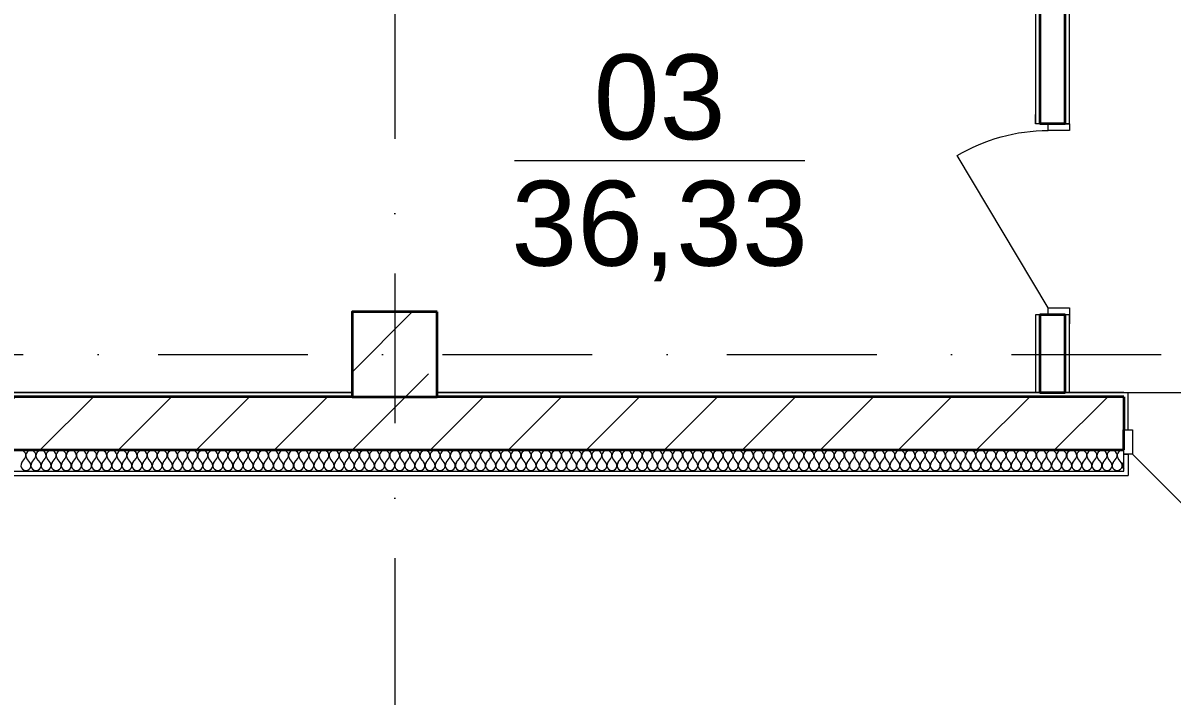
# Model space of a CAD drawing. Header units: millimetres. Extents: x -34838 to 729576, y -214038 to 121482.
# Drawn here: x 522690 to 528105, y -99347 to -96176 of the extents above; entities that cross this region are included whole.
import ezdxf
from ezdxf.enums import TextEntityAlignment as Align

# ---------------------------------------------------------------- set-up
doc = ezdxf.new("R2010")
doc.units = ezdxf.units.MM
doc.header["$MEASUREMENT"] = 0
doc.linetypes.add('Штрихпунктирная', pattern=[1340.555525, 705.555534, -352.777767, 0, -282.222223])
for name, color, linetype, lineweight in [('0_Ном._пера__1', 7, 'Continuous', 13), ('А _ ОСІ КООРДИНАЦІЙНІ.3D_Ном._пера__105', 7, 'Continuous', 13), ('А _ ОСІ КООРДИНАЦІЙНІ.3D_Ном._пера__25', 7, 'Continuous', 0), ('АБ _ 0 _ СТІНИ _ ЗОВНІШНІ .3D_Ном._пера__27', 7, 'Continuous', 35), ('АБ _ 0 _ СТІНИ _ НАВІСНІ .3D_Ном._пера__171', 7, 'Continuous', 13), ('АБ _ 0 _ СТІНИ _ НАВІСНІ .3D_Ном._пера__27', 7, 'Continuous', 35), ('АБ _ 0 _ СТІНИ _ НАВІСНІ .3D_Ном._пера__67', 7, 'Continuous', 15), ('АБ _ 0 _ СТІНИ _ НАВІСНІ .3D_Ном._пера__87', 7, 'Continuous', 13), ('АБ _ 0 _ СТІНИ _ ПЕРЕГОРОДКИ.3D_Ном._пера__27', 7, 'Continuous', 35), ('АБ _ 0 _ СТІНИ _ ПЕРЕГОРОДКИ.3D_Ном._пера__67', 7, 'Continuous', 15), ('АБ _ 0 _ СТІНИ _ ПЕРЕГОРОДКИ.3D_Ном._пера__87', 7, 'Continuous', 13), ('АБ _ 1 _ КОЛОНИ _ КБ.3D_Ном._пера__28', 7, 'Continuous', 35), ('Двери ARCHICAD_Ном._пера__1', 7, 'Continuous', 13), ('Двери ARCHICAD_Ном._пера__23', 7, 'Continuous', 20), ('Двери ARCHICAD_Ном._пера__27', 7, 'Continuous', 35), ('Двери ARCHICAD_Ном._пера__3', 7, 'Continuous', 15), ('Двери ARCHICAD_Ном._пера__67', 7, 'Continuous', 15), ('Двери ARCHICAD_Ном._пера__87', 7, 'Continuous', 13), ('Паспорта Зон ARCHICAD_Ном._пера__5', 7, 'Continuous', 0)]:
    doc.layers.add(name, color=color, linetype=linetype, lineweight=lineweight)
for name, color, linetype in [('А _ ОСІ КООРДИНАЦІЙНІ.3D', 7, 'Continuous'), ('АБ _ 0 _ СТІНИ _ НАВІСНІ .3D', 7, 'Continuous'), ('АБ _ 0 _ СТІНИ _ ПЕРЕГОРОДКИ.3D', 7, 'Continuous'), ('АБ _ 1 _ КОЛОНИ _ КБ.3D', 7, 'Continuous'), ('АП _ ТЕП _ ЗОНИ ПРИМІЩЕНЬ .3D', 7, 'Continuous'), ('Двери ARCHICAD', 7, 'Continuous')]:
    doc.layers.add(name, color=color, linetype=linetype)
doc.styles.add('СГЕНЕРИР_СТИЛЬ_1', font='Arial.ttf')
doc.styles.add('СГЕНЕРИР_СТИЛЬ_5', font='Arial Narrow.ttf')
doc.dimstyles.new('СГЕНЕРИР_СТИЛЬ__7', dxfattribs={"dimtxt": 400, "dimasz": 285, "dimexe": 0.18, "dimexo": 0.0625, "dimgap": 0.09, "dimtad": 1, "dimtih": 1, "dimtoh": 1, "dimdec": 0, "dimzin": 0, "dimdsep": 46, "dimtxsty": 'СГЕНЕРИР_СТИЛЬ_5', "dimblk": 'ARROWHEAD_10', "dimblk1": 'ARROWHEAD_10', "dimblk2": 'ARROWHEAD_10', "dimcen": 0.09, "dimse1": 1, "dimse2": 1, "dimclrd": 7, "dimclre": 7, "dimclrt": 7, "dimazin": 0, "dimtfac": 1, "dimtdec": 4, "dimtmove": 0, "dimatfit": 3, "dimfxl": 1, "dimtolj": 1, "dimtzin": 0, "dimarcsym": 0})
pattern_1 = [(45, (518441.8, -97737.7), (-707.11, 707.11), []), (45, (518300.3, -97596.3), (-707.11, 707.11), [])]

# ---------------------------------------------------------------- blocks, each defined once
blk = doc.blocks.new('Санвузол жіночий_03_17_1', base_point=(525690.1, -96823.6))
at = {"layer": 'Паспорта Зон ARCHICAD_Ном._пера__5', "color": 7, "linetype": 'Continuous', "lineweight": 0}
blk.add_line((525006.2, -96823.6), (526374, -96823.6), dxfattribs=at)
at = {"layer": 'Паспорта Зон ARCHICAD_Ном._пера__5', "color": 7, "lineweight": 0, "style": 'СГЕНЕРИР_СТИЛЬ_1'}
for tag, p in [('ROOM_NUMBER', (525690.1, -96524.1)), ('ROOM_AREA', (525690.1, -97119.5))]:
    blk.add_attdef(tag, text='', height=400, dxfattribs=at).set_placement(p, align=Align.MIDDLE_CENTER)
blk = doc.blocks.new('*X321', base_point=(518441.8, -97737.7))
at = {"layer": 'АБ _ 0 _ СТІНИ _ НАВІСНІ .3D_Ном._пера__171', "color": 7, "linetype": 'Continuous', "lineweight": 13}
for p, q in [((522684.6, -98247.2), (522698.9, -98228.2)), ((522722.7, -98247.2), (522708.4, -98228.2)), ((522732.2, -98247.2), (522746.5, -98228.2)), ((522770.3, -98247.2), (522756, -98228.2)), ((522779.9, -98247.2), (522794.1, -98228.2)), ((522818, -98247.2), (522803.7, -98228.2)), ((522827.5, -98247.2), (522841.8, -98228.2)), ((522865.6, -98247.2), (522851.3, -98228.2)), ((522875.1, -98247.2), (522889.4, -98228.2)), ((522913.2, -98247.2), (522898.9, -98228.2)), ((522922.7, -98247.2), (522937, -98228.2)), ((522960.8, -98247.2), (522946.5, -98228.2)), ((522970.3, -98247.2), (522984.6, -98228.2)), ((523008.4, -98247.2), (522994.1, -98228.2)), ((523018, -98247.2), (523032.2, -98228.2)), ((523056, -98247.2), (523041.8, -98228.2)), ((523065.6, -98247.2), (523079.9, -98228.2)), ((523103.7, -98247.2), (523089.4, -98228.2)), ((523113.2, -98247.2), (523127.5, -98228.2)), ((523151.3, -98247.2), (523137, -98228.2)), ((523160.8, -98247.2), (523175.1, -98228.2)), ((523198.9, -98247.2), (523184.6, -98228.2)), ((523208.4, -98247.2), (523222.7, -98228.2)), ((523246.5, -98247.2), (523232.2, -98228.2)), ((523256, -98247.2), (523270.3, -98228.2)), ((523294.1, -98247.2), (523279.9, -98228.2)), ((523303.7, -98247.2), (523318, -98228.2)), ((523341.8, -98247.2), (523327.5, -98228.2)), ((523351.3, -98247.2), (523365.6, -98228.2)), ((523389.4, -98247.2), (523375.1, -98228.2)), ((523398.9, -98247.2), (523413.2, -98228.2)), ((523437, -98247.2), (523422.7, -98228.2)), ((523446.5, -98247.2), (523460.8, -98228.2)), ((523484.6, -98247.2), (523470.3, -98228.2)), ((523494.1, -98247.2), (523508.4, -98228.2)), ((523532.2, -98247.2), (523518, -98228.2)), ((523541.8, -98247.2), (523556, -98228.2)), ((523579.9, -98247.2), (523565.6, -98228.2)), ((523589.4, -98247.2), (523603.7, -98228.2)), ((523627.5, -98247.2), (523613.2, -98228.2)), ((523637, -98247.2), (523651.3, -98228.2)), ((523675.1, -98247.2), (523660.8, -98228.2)), ((523684.6, -98247.2), (523698.9, -98228.2)), ((523722.7, -98247.2), (523708.4, -98228.2)), ((523732.2, -98247.2), (523746.5, -98228.2)), ((523770.3, -98247.2), (523756, -98228.2)), ((523779.9, -98247.2), (523794.1, -98228.2)), ((523818, -98247.2), (523803.7, -98228.2)), ((523827.5, -98247.2), (523841.8, -98228.2)), ((523865.6, -98247.2), (523851.3, -98228.2)), ((523875.1, -98247.2), (523889.4, -98228.2)), ((523913.2, -98247.2), (523898.9, -98228.2)), ((523922.7, -98247.2), (523937, -98228.2)), ((523960.8, -98247.2), (523946.5, -98228.2)), ((523970.3, -98247.2), (523984.6, -98228.2)), ((524008.4, -98247.2), (523994.1, -98228.2)), ((524018, -98247.2), (524032.2, -98228.2)), ((524056, -98247.2), (524041.8, -98228.2)), ((524065.6, -98247.2), (524079.9, -98228.2)), ((524103.7, -98247.2), (524089.4, -98228.2)), ((524113.2, -98247.2), (524127.5, -98228.2)), ((524151.3, -98247.2), (524137, -98228.2)), ((524160.8, -98247.2), (524175.1, -98228.2)), ((524198.9, -98247.2), (524184.6, -98228.2)), ((524208.4, -98247.2), (524222.7, -98228.2)), ((524246.5, -98247.2), (524232.2, -98228.2)), ((524256, -98247.2), (524270.3, -98228.2)), ((524294.1, -98247.2), (524279.9, -98228.2)), ((524303.7, -98247.2), (524318, -98228.2)), ((524341.8, -98247.2), (524327.5, -98228.2)), ((524351.3, -98247.2), (524365.6, -98228.2)), ((524389.4, -98247.2), (524375.1, -98228.2)), ((524398.9, -98247.2), (524413.2, -98228.2)), ((524437, -98247.2), (524422.7, -98228.2)), ((524446.5, -98247.2), (524460.8, -98228.2)), ((524484.6, -98247.2), (524470.3, -98228.2)), ((524494.1, -98247.2), (524508.4, -98228.2)), ((524532.2, -98247.2), (524518, -98228.2)), ((524541.8, -98247.2), (524556, -98228.2)), ((524579.9, -98247.2), (524565.6, -98228.2)), ((524589.4, -98247.2), (524603.7, -98228.2)), ((524627.5, -98247.2), (524613.2, -98228.2)), ((524637, -98247.2), (524651.3, -98228.2)), ((524675.1, -98247.2), (524660.8, -98228.2)), ((524684.6, -98247.2), (524698.9, -98228.2)), ((524722.7, -98247.2), (524708.4, -98228.2)), ((524732.2, -98247.2), (524746.5, -98228.2)), ((524770.3, -98247.2), (524756, -98228.2)), ((524779.9, -98247.2), (524794.1, -98228.2)), ((524818, -98247.2), (524803.7, -98228.2)), ((524827.5, -98247.2), (524841.8, -98228.2)), ((524865.6, -98247.2), (524851.3, -98228.2)), ((524875.1, -98247.2), (524889.4, -98228.2)), ((524913.2, -98247.2), (524898.9, -98228.2)), ((524922.7, -98247.2), (524937, -98228.2)), ((524960.8, -98247.2), (524946.5, -98228.2)), ((524970.3, -98247.2), (524984.6, -98228.2)), ((525008.4, -98247.2), (524994.1, -98228.2)), ((525018, -98247.2), (525032.2, -98228.2)), ((525056, -98247.2), (525041.8, -98228.2)), ((525065.6, -98247.2), (525079.9, -98228.2)), ((525103.7, -98247.2), (525089.4, -98228.2)), ((525113.2, -98247.2), (525127.5, -98228.2)), ((525151.3, -98247.2), (525137, -98228.2)), ((525160.8, -98247.2), (525175.1, -98228.2)), ((525198.9, -98247.2), (525184.6, -98228.2)), ((525208.4, -98247.2), (525222.7, -98228.2)), ((525246.5, -98247.2), (525232.2, -98228.2)), ((525256, -98247.2), (525270.3, -98228.2)), ((525294.1, -98247.2), (525279.9, -98228.2)), ((525303.7, -98247.2), (525318, -98228.2)), ((525341.8, -98247.2), (525327.5, -98228.2)), ((525351.3, -98247.2), (525365.6, -98228.2)), ((525389.4, -98247.2), (525375.1, -98228.2)), ((525398.9, -98247.2), (525413.2, -98228.2)), ((525437, -98247.2), (525422.7, -98228.2)), ((525446.5, -98247.2), (525460.8, -98228.2)), ((525484.6, -98247.2), (525470.3, -98228.2)), ((525494.1, -98247.2), (525508.4, -98228.2)), ((525532.2, -98247.2), (525518, -98228.2)), ((525541.8, -98247.2), (525556, -98228.2)), ((525579.9, -98247.2), (525565.6, -98228.2)), ((525589.4, -98247.2), (525603.7, -98228.2)), ((525627.5, -98247.2), (525613.2, -98228.2)), ((525637, -98247.2), (525651.3, -98228.2)), ((525675.1, -98247.2), (525660.8, -98228.2)), ((525684.6, -98247.2), (525698.9, -98228.2)), ((525722.7, -98247.2), (525708.4, -98228.2)), ((525732.2, -98247.2), (525746.5, -98228.2)), ((525770.3, -98247.2), (525756, -98228.2)), ((525779.9, -98247.2), (525794.1, -98228.2)), ((525818, -98247.2), (525803.7, -98228.2)), ((525827.5, -98247.2), (525841.8, -98228.2)), ((525865.6, -98247.2), (525851.3, -98228.2)), ((525875.1, -98247.2), (525889.4, -98228.2)), ((525913.2, -98247.2), (525898.9, -98228.2)), ((525922.7, -98247.2), (525937, -98228.2)), ((525960.8, -98247.2), (525946.5, -98228.2)), ((525970.3, -98247.2), (525984.6, -98228.2)), ((526008.4, -98247.2), (525994.1, -98228.2)), ((526018, -98247.2), (526032.2, -98228.2)), ((526056, -98247.2), (526041.8, -98228.2)), ((526065.6, -98247.2), (526079.9, -98228.2)), ((526103.7, -98247.2), (526089.4, -98228.2)), ((526113.2, -98247.2), (526127.5, -98228.2)), ((526151.3, -98247.2), (526137, -98228.2)), ((526160.8, -98247.2), (526175.1, -98228.2)), ((526198.9, -98247.2), (526184.6, -98228.2)), ((526208.4, -98247.2), (526222.7, -98228.2)), ((526246.5, -98247.2), (526232.2, -98228.2)), ((526256, -98247.2), (526270.3, -98228.2)), ((526294.1, -98247.2), (526279.9, -98228.2)), ((526303.7, -98247.2), (526318, -98228.2)), ((526341.8, -98247.2), (526327.5, -98228.2)), ((526351.3, -98247.2), (526365.6, -98228.2)), ((526389.4, -98247.2), (526375.1, -98228.2)), ((526398.9, -98247.2), (526413.2, -98228.2)), ((526437, -98247.2), (526422.7, -98228.2)), ((526446.5, -98247.2), (526460.8, -98228.2)), ((526484.6, -98247.2), (526470.3, -98228.2)), ((526494.1, -98247.2), (526508.4, -98228.2)), ((526532.2, -98247.2), (526518, -98228.2)), ((526541.8, -98247.2), (526556, -98228.2)), ((526579.9, -98247.2), (526565.6, -98228.2)), ((526589.4, -98247.2), (526603.7, -98228.2)), ((526627.5, -98247.2), (526613.2, -98228.2)), ((526637, -98247.2), (526651.3, -98228.2)), ((526675.1, -98247.2), (526660.8, -98228.2)), ((526684.6, -98247.2), (526698.9, -98228.2)), ((526722.7, -98247.2), (526708.4, -98228.2)), ((526732.2, -98247.2), (526746.5, -98228.2)), ((526770.3, -98247.2), (526756, -98228.2)), ((526779.9, -98247.2), (526794.1, -98228.2)), ((526818, -98247.2), (526803.7, -98228.2)), ((526827.5, -98247.2), (526841.8, -98228.2)), ((526865.6, -98247.2), (526851.3, -98228.2)), ((526875.1, -98247.2), (526889.4, -98228.2)), ((526913.2, -98247.2), (526898.9, -98228.2)), ((526922.7, -98247.2), (526937, -98228.2)), ((526960.8, -98247.2), (526946.5, -98228.2)), ((526970.3, -98247.2), (526984.6, -98228.2)), ((527008.4, -98247.2), (526994.1, -98228.2)), ((527018, -98247.2), (527032.2, -98228.2)), ((527056, -98247.2), (527041.8, -98228.2)), ((527065.6, -98247.2), (527079.9, -98228.2)), ((527103.7, -98247.2), (527089.4, -98228.2)), ((527113.2, -98247.2), (527127.5, -98228.2)), ((527151.3, -98247.2), (527137, -98228.2)), ((527160.8, -98247.2), (527175.1, -98228.2)), ((527198.9, -98247.2), (527184.6, -98228.2)), ((527208.4, -98247.2), (527222.7, -98228.2)), ((527246.5, -98247.2), (527232.2, -98228.2)), ((527256, -98247.2), (527270.3, -98228.2)), ((527294.1, -98247.2), (527279.9, -98228.2)), ((527303.7, -98247.2), (527318, -98228.2)), ((527341.8, -98247.2), (527327.5, -98228.2)), ((527351.3, -98247.2), (527365.6, -98228.2)), ((527389.4, -98247.2), (527375.1, -98228.2)), ((527398.9, -98247.2), (527413.2, -98228.2)), ((527437, -98247.2), (527422.7, -98228.2)), ((527446.5, -98247.2), (527460.8, -98228.2)), ((527484.6, -98247.2), (527470.3, -98228.2)), ((527494.1, -98247.2), (527508.4, -98228.2)), ((527532.2, -98247.2), (527518, -98228.2)), ((527541.8, -98247.2), (527556, -98228.2)), ((527579.9, -98247.2), (527565.6, -98228.2)), ((527589.4, -98247.2), (527603.7, -98228.2)), ((527627.5, -98247.2), (527613.2, -98228.2)), ((527637, -98247.2), (527651.3, -98228.2)), ((527675.1, -98247.2), (527660.8, -98228.2)), ((527684.6, -98247.2), (527698.9, -98228.2)), ((527722.7, -98247.2), (527708.4, -98228.2)), ((527732.2, -98247.2), (527746.5, -98228.2)), ((527770.3, -98247.2), (527756, -98228.2)), ((527779.9, -98247.2), (527794.1, -98228.2)), ((527818, -98247.2), (527803.7, -98228.2)), ((527827.5, -98247.2), (527841.8, -98228.2)), ((527865.6, -98247.2), (527851.3, -98228.2)), ((527875.1, -98247.2), (527878, -98243.4))]:
    blk.add_line(p, q, dxfattribs=at)
for centre, start, end in [((522679.9, -98213.9), 323.1301, 90), ((522727.5, -98213.9), 90, 216.8699), ((522727.5, -98213.9), 323.1301, 90), ((522775.1, -98213.9), 90, 216.8699), ((522775.1, -98213.9), 323.1301, 90), ((522822.7, -98213.9), 90, 216.8699), ((522822.7, -98213.9), 323.1301, 90), ((522870.3, -98213.9), 90, 216.8699), ((522870.3, -98213.9), 323.1301, 90), ((522918, -98213.9), 90, 216.8699), ((522918, -98213.9), 323.1301, 90), ((522965.6, -98213.9), 90, 216.8699), ((522965.6, -98213.9), 323.1301, 90), ((523013.2, -98213.9), 90, 216.8699), ((523013.2, -98213.9), 323.1301, 90), ((523060.8, -98213.9), 90, 216.8699), ((523060.8, -98213.9), 323.1301, 90), ((523108.4, -98213.9), 90, 216.8699), ((523108.4, -98213.9), 323.1301, 90), ((523156, -98213.9), 90, 216.8699), ((523156, -98213.9), 323.1301, 90), ((523203.7, -98213.9), 90, 216.8699), ((523203.7, -98213.9), 323.1301, 90), ((523251.3, -98213.9), 90, 216.8699), ((523251.3, -98213.9), 323.1301, 90), ((523298.9, -98213.9), 90, 216.8699), ((523298.9, -98213.9), 323.1301, 90), ((523346.5, -98213.9), 90, 216.8699), ((523346.5, -98213.9), 323.1301, 90), ((523394.1, -98213.9), 90, 216.8699), ((523394.1, -98213.9), 323.1301, 90), ((523441.8, -98213.9), 90, 216.8699), ((523441.8, -98213.9), 323.1301, 90), ((523489.4, -98213.9), 90, 216.8699), ((523489.4, -98213.9), 323.1301, 90), ((523537, -98213.9), 90, 216.8699), ((523537, -98213.9), 323.1301, 90), ((523584.6, -98213.9), 90, 216.8699), ((523584.6, -98213.9), 323.1301, 90), ((523632.2, -98213.9), 90, 216.8699), ((523632.2, -98213.9), 323.1301, 90), ((523679.9, -98213.9), 90, 216.8699), ((523679.9, -98213.9), 323.1301, 90), ((523727.5, -98213.9), 90, 216.8699), ((523727.5, -98213.9), 323.1301, 90), ((523775.1, -98213.9), 90, 216.8699), ((523775.1, -98213.9), 323.1301, 90), ((523822.7, -98213.9), 90, 216.8699), ((523822.7, -98213.9), 323.1301, 90), ((523870.3, -98213.9), 90, 216.8699), ((523870.3, -98213.9), 323.1301, 90), ((523918, -98213.9), 90, 216.8699), ((523918, -98213.9), 323.1301, 90), ((523965.6, -98213.9), 90, 216.8699), ((523965.6, -98213.9), 323.1301, 90), ((524013.2, -98213.9), 90, 216.8699), ((524013.2, -98213.9), 323.1301, 90), ((524060.8, -98213.9), 90, 216.8699), ((524060.8, -98213.9), 323.1301, 90), ((524108.4, -98213.9), 90, 216.8699), ((524108.4, -98213.9), 323.1301, 90), ((524156, -98213.9), 90, 216.8699), ((524156, -98213.9), 323.1301, 90), ((524203.7, -98213.9), 90, 216.8699), ((524203.7, -98213.9), 323.1301, 90), ((524251.3, -98213.9), 90, 216.8699), ((524251.3, -98213.9), 323.1301, 90), ((524298.9, -98213.9), 90, 216.8699), ((524298.9, -98213.9), 323.1301, 90), ((524346.5, -98213.9), 90, 216.8699), ((524346.5, -98213.9), 323.1301, 90), ((524394.1, -98213.9), 90, 216.8699), ((524394.1, -98213.9), 323.1301, 90), ((524441.8, -98213.9), 90, 216.8699), ((524441.8, -98213.9), 323.1301, 90), ((524489.4, -98213.9), 90, 216.8699), ((524489.4, -98213.9), 323.1301, 90), ((524537, -98213.9), 90, 216.8699), ((524537, -98213.9), 323.1301, 90), ((524584.6, -98213.9), 90, 216.8699), ((524584.6, -98213.9), 323.1301, 90), ((524632.2, -98213.9), 90, 216.8699), ((524632.2, -98213.9), 323.1301, 90), ((524679.9, -98213.9), 90, 216.8699), ((524679.9, -98213.9), 323.1301, 90), ((524727.5, -98213.9), 90, 216.8699), ((524727.5, -98213.9), 323.1301, 90), ((524775.1, -98213.9), 90, 216.8699), ((524775.1, -98213.9), 323.1301, 90), ((524822.7, -98213.9), 90, 216.8699), ((524822.7, -98213.9), 323.1301, 90), ((524870.3, -98213.9), 90, 216.8699), ((524870.3, -98213.9), 323.1301, 90), ((524918, -98213.9), 90, 216.8699), ((524918, -98213.9), 323.1301, 90), ((524965.6, -98213.9), 90, 216.8699), ((524965.6, -98213.9), 323.1301, 90), ((525013.2, -98213.9), 90, 216.8699), ((525013.2, -98213.9), 323.1301, 90), ((525060.8, -98213.9), 90, 216.8699), ((525060.8, -98213.9), 323.1301, 90), ((525108.4, -98213.9), 90, 216.8699), ((525108.4, -98213.9), 323.1301, 90), ((525156, -98213.9), 90, 216.8699), ((525156, -98213.9), 323.1301, 90), ((525203.7, -98213.9), 90, 216.8699), ((525203.7, -98213.9), 323.1301, 90), ((525251.3, -98213.9), 90, 216.8699), ((525251.3, -98213.9), 323.1301, 90), ((525298.9, -98213.9), 90, 216.8699), ((525298.9, -98213.9), 323.1301, 90), ((525346.5, -98213.9), 90, 216.8699), ((525346.5, -98213.9), 323.1301, 90), ((525394.1, -98213.9), 90, 216.8699), ((525394.1, -98213.9), 323.1301, 90), ((525441.8, -98213.9), 90, 216.8699), ((525441.8, -98213.9), 323.1301, 90), ((525489.4, -98213.9), 90, 216.8699), ((525489.4, -98213.9), 323.1301, 90), ((525537, -98213.9), 90, 216.8699), ((525537, -98213.9), 323.1301, 90), ((525584.6, -98213.9), 90, 216.8699), ((525584.6, -98213.9), 323.1301, 90), ((525632.2, -98213.9), 90, 216.8699), ((525632.2, -98213.9), 323.1301, 90), ((525679.9, -98213.9), 90, 216.8699), ((525679.9, -98213.9), 323.1301, 90), ((525727.5, -98213.9), 90, 216.8699), ((525727.5, -98213.9), 323.1301, 90), ((525775.1, -98213.9), 90, 216.8699), ((525775.1, -98213.9), 323.1301, 90), ((525822.7, -98213.9), 90, 216.8699), ((525822.7, -98213.9), 323.1301, 90), ((525870.3, -98213.9), 90, 216.8699), ((525870.3, -98213.9), 323.1301, 90), ((525918, -98213.9), 90, 216.8699), ((525918, -98213.9), 323.1301, 90), ((525965.6, -98213.9), 90, 216.8699), ((525965.6, -98213.9), 323.1301, 90), ((526013.2, -98213.9), 90, 216.8699), ((526013.2, -98213.9), 323.1301, 90), ((526060.8, -98213.9), 90, 216.8699), ((526060.8, -98213.9), 323.1301, 90), ((526108.4, -98213.9), 90, 216.8699), ((526108.4, -98213.9), 323.1301, 90), ((526156, -98213.9), 90, 216.8699), ((526156, -98213.9), 323.1301, 90), ((526203.7, -98213.9), 90, 216.8699), ((526203.7, -98213.9), 323.1301, 90), ((526251.3, -98213.9), 90, 216.8699), ((526251.3, -98213.9), 323.1301, 90), ((526298.9, -98213.9), 90, 216.8699), ((526298.9, -98213.9), 323.1301, 90), ((526346.5, -98213.9), 90, 216.8699), ((526346.5, -98213.9), 323.1301, 90), ((526394.1, -98213.9), 90, 216.8699), ((526394.1, -98213.9), 323.1301, 90), ((526441.8, -98213.9), 90, 216.8699), ((526441.8, -98213.9), 323.1301, 90), ((526489.4, -98213.9), 90, 216.8699), ((526489.4, -98213.9), 323.1301, 90), ((526537, -98213.9), 90, 216.8699), ((526537, -98213.9), 323.1301, 90), ((526584.6, -98213.9), 90, 216.8699), ((526584.6, -98213.9), 323.1301, 90), ((526632.2, -98213.9), 90, 216.8699), ((526632.2, -98213.9), 323.1301, 90), ((526679.9, -98213.9), 90, 216.8699), ((526679.9, -98213.9), 323.1301, 90), ((526727.5, -98213.9), 90, 216.8699), ((526727.5, -98213.9), 323.1301, 90), ((526775.1, -98213.9), 90, 216.8699), ((526775.1, -98213.9), 323.1301, 90), ((526822.7, -98213.9), 90, 216.8699), ((526822.7, -98213.9), 323.1301, 90), ((526870.3, -98213.9), 90, 216.8699), ((526870.3, -98213.9), 323.1301, 90), ((526918, -98213.9), 90, 216.8699), ((526918, -98213.9), 323.1301, 90), ((526965.6, -98213.9), 90, 216.8699), ((526965.6, -98213.9), 323.1301, 90), ((527013.2, -98213.9), 90, 216.8699), ((527013.2, -98213.9), 323.1301, 90), ((527060.8, -98213.9), 90, 216.8699), ((527060.8, -98213.9), 323.1301, 90), ((527108.4, -98213.9), 90, 216.8699), ((527108.4, -98213.9), 323.1301, 90), ((527156, -98213.9), 90, 216.8699), ((527156, -98213.9), 323.1301, 90), ((527203.7, -98213.9), 90, 216.8699), ((527203.7, -98213.9), 323.1301, 90), ((527251.3, -98213.9), 90, 216.8699), ((527251.3, -98213.9), 323.1301, 90), ((527298.9, -98213.9), 90, 216.8699), ((527298.9, -98213.9), 323.1301, 90), ((527346.5, -98213.9), 90, 216.8699), ((527346.5, -98213.9), 323.1301, 90), ((527394.1, -98213.9), 90, 216.8699), ((527394.1, -98213.9), 323.1301, 90), ((527441.8, -98213.9), 90, 216.8699), ((527441.8, -98213.9), 323.1301, 90), ((527489.4, -98213.9), 90, 216.8699), ((527489.4, -98213.9), 323.1301, 90), ((527537, -98213.9), 90, 216.8699), ((527537, -98213.9), 323.1301, 90), ((527584.6, -98213.9), 90, 216.8699), ((527584.6, -98213.9), 323.1301, 90), ((527632.2, -98213.9), 90, 216.8699), ((527632.2, -98213.9), 323.1301, 90), ((527679.9, -98213.9), 90, 216.8699), ((527679.9, -98213.9), 323.1301, 90), ((527727.5, -98213.9), 90, 216.8699), ((527727.5, -98213.9), 323.1301, 90), ((527775.1, -98213.9), 90, 216.8699), ((527775.1, -98213.9), 323.1301, 90), ((527822.7, -98213.9), 90, 216.8699), ((527822.7, -98213.9), 323.1301, 90), ((527870.3, -98213.9), 90, 216.8699), ((527870.3, -98213.9), 71.2216, 90), ((522703.7, -98261.5), 143.1301, 36.8699), ((522751.3, -98261.5), 143.1301, 36.8699), ((522798.9, -98261.5), 143.1301, 36.8699), ((522846.5, -98261.5), 143.1301, 36.8699), ((522894.1, -98261.5), 143.1301, 36.8699), ((522941.8, -98261.5), 143.1301, 36.8699), ((522989.4, -98261.5), 143.1301, 36.8699), ((523037, -98261.5), 143.1301, 36.8699), ((523084.6, -98261.5), 143.1301, 36.8699), ((523132.2, -98261.5), 143.1301, 36.8699), ((523179.9, -98261.5), 143.1301, 36.8699), ((523227.5, -98261.5), 143.1301, 36.8699), ((523275.1, -98261.5), 143.1301, 36.8699), ((523322.7, -98261.5), 143.1301, 36.8699), ((523370.3, -98261.5), 143.1301, 36.8699), ((523418, -98261.5), 143.1301, 36.8699), ((523465.6, -98261.5), 143.1301, 36.8699), ((523513.2, -98261.5), 143.1301, 36.8699), ((523560.8, -98261.5), 143.1301, 36.8699), ((523608.4, -98261.5), 143.1301, 36.8699), ((523656, -98261.5), 143.1301, 36.8699), ((523703.7, -98261.5), 143.1301, 36.8699), ((523751.3, -98261.5), 143.1301, 36.8699), ((523798.9, -98261.5), 143.1301, 36.8699), ((523846.5, -98261.5), 143.1301, 36.8699), ((523894.1, -98261.5), 143.1301, 36.8699), ((523941.8, -98261.5), 143.1301, 36.8699), ((523989.4, -98261.5), 143.1301, 36.8699), ((524037, -98261.5), 143.1301, 36.8699), ((524084.6, -98261.5), 143.1301, 36.8699), ((524132.2, -98261.5), 143.1301, 36.8699), ((524179.9, -98261.5), 143.1301, 36.8699), ((524227.5, -98261.5), 143.1301, 36.8699), ((524275.1, -98261.5), 143.1301, 36.8699), ((524322.7, -98261.5), 143.1301, 36.8699), ((524370.3, -98261.5), 143.1301, 36.8699), ((524418, -98261.5), 143.1301, 36.8699), ((524465.6, -98261.5), 143.1301, 36.8699), ((524513.2, -98261.5), 143.1301, 36.8699), ((524560.8, -98261.5), 143.1301, 36.8699), ((524608.4, -98261.5), 143.1301, 36.8699), ((524656, -98261.5), 143.1301, 36.8699), ((524703.7, -98261.5), 143.1301, 36.8699), ((524751.3, -98261.5), 143.1301, 36.8699), ((524798.9, -98261.5), 143.1301, 36.8699), ((524846.5, -98261.5), 143.1301, 36.8699), ((524894.1, -98261.5), 143.1301, 36.8699), ((524941.8, -98261.5), 143.1301, 36.8699), ((524989.4, -98261.5), 143.1301, 36.8699), ((525037, -98261.5), 143.1301, 36.8699), ((525084.6, -98261.5), 143.1301, 36.8699), ((525132.2, -98261.5), 143.1301, 36.8699), ((525179.9, -98261.5), 143.1301, 36.8699), ((525227.5, -98261.5), 143.1301, 36.8699), ((525275.1, -98261.5), 143.1301, 36.8699), ((525322.7, -98261.5), 143.1301, 36.8699), ((525370.3, -98261.5), 143.1301, 36.8699), ((525418, -98261.5), 143.1301, 36.8699), ((525465.6, -98261.5), 143.1301, 36.8699), ((525513.2, -98261.5), 143.1301, 36.8699), ((525560.8, -98261.5), 143.1301, 36.8699), ((525608.4, -98261.5), 143.1301, 36.8699), ((525656, -98261.5), 143.1301, 36.8699), ((525703.7, -98261.5), 143.1301, 36.8699), ((525751.3, -98261.5), 143.1301, 36.8699), ((525798.9, -98261.5), 143.1301, 36.8699), ((525846.5, -98261.5), 143.1301, 36.8699), ((525894.1, -98261.5), 143.1301, 36.8699), ((525941.8, -98261.5), 143.1301, 36.8699), ((525989.4, -98261.5), 143.1301, 36.8699), ((526037, -98261.5), 143.1301, 36.8699), ((526084.6, -98261.5), 143.1301, 36.8699), ((526132.2, -98261.5), 143.1301, 36.8699), ((526179.9, -98261.5), 143.1301, 36.8699), ((526227.5, -98261.5), 143.1301, 36.8699), ((526275.1, -98261.5), 143.1301, 36.8699), ((526322.7, -98261.5), 143.1301, 36.8699), ((526370.3, -98261.5), 143.1301, 36.8699), ((526418, -98261.5), 143.1301, 36.8699), ((526465.6, -98261.5), 143.1301, 36.8699), ((526513.2, -98261.5), 143.1301, 36.8699), ((526560.8, -98261.5), 143.1301, 36.8699), ((526608.4, -98261.5), 143.1301, 36.8699), ((526656, -98261.5), 143.1301, 36.8699), ((526703.7, -98261.5), 143.1301, 36.8699), ((526751.3, -98261.5), 143.1301, 36.8699), ((526798.9, -98261.5), 143.1301, 36.8699), ((526846.5, -98261.5), 143.1301, 36.8699), ((526894.1, -98261.5), 143.1301, 36.8699), ((526941.8, -98261.5), 143.1301, 36.8699), ((526989.4, -98261.5), 143.1301, 36.8699), ((527037, -98261.5), 143.1301, 36.8699), ((527084.6, -98261.5), 143.1301, 36.8699), ((527132.2, -98261.5), 143.1301, 36.8699), ((527179.9, -98261.5), 143.1301, 36.8699), ((527227.5, -98261.5), 143.1301, 36.8699), ((527275.1, -98261.5), 143.1301, 36.8699), ((527322.7, -98261.5), 143.1301, 36.8699), ((527370.3, -98261.5), 143.1301, 36.8699), ((527418, -98261.5), 143.1301, 36.8699), ((527465.6, -98261.5), 143.1301, 36.8699), ((527513.2, -98261.5), 143.1301, 36.8699), ((527560.8, -98261.5), 143.1301, 36.8699), ((527608.4, -98261.5), 143.1301, 36.8699), ((527656, -98261.5), 143.1301, 36.8699), ((527703.7, -98261.5), 143.1301, 36.8699), ((527751.3, -98261.5), 143.1301, 36.8699), ((527798.9, -98261.5), 143.1301, 36.8699), ((527846.5, -98261.5), 143.1301, 36.8699), ((527894.1, -98261.5), 143.1301, 227.3053)]:
    blk.add_arc(centre, 23.8, start, end, dxfattribs=at)
blk = doc.blocks.new('Двупольная Дверь с Фрамугой 22')
at = {"layer": 'Двери ARCHICAD_Ном._пера__1', "color": 7, "linetype": 'Continuous', "lineweight": 13}
for centre, start, end in [((-860, 0), 0, 45), ((860, 0), 135, 180)]:
    blk.add_arc(centre, 860, start, end, dxfattribs=at)
at = {"layer": 'Двери ARCHICAD_Ном._пера__23', "color": 7, "linetype": 'Continuous', "lineweight": 20}
for p, q in [((-860, 0), (-900, 0)), ((-900, 0), (-900, -115)), ((-860, -115), (-860, 0)), ((900, 0), (860, 0)), ((860, 0), (860, -115)), ((900, -115), (900, 0)), ((-900, -115), (-860, -115)), ((860, -115), (900, -115))]:
    blk.add_line(p, q, dxfattribs=at)
at = {"layer": 'Двери ARCHICAD_Ном._пера__27', "color": 7, "linetype": 'Continuous', "lineweight": 35}
for p, q in [((-900, -20), (-900, -115)), ((-900, -20), (-900, -115)), ((900, -20), (900, -115)), ((900, -20), (900, -115))]:
    blk.add_line(p, q, dxfattribs=at)
at = {"layer": 'Двери ARCHICAD_Ном._пера__3', "color": 7, "linetype": 'Continuous', "lineweight": 15}
for p, q in [((-860, 0), (-251.9, 608.1)), ((860, 0), (251.9, 608.1))]:
    blk.add_line(p, q, dxfattribs=at)
at = {"layer": 'Двери ARCHICAD_Ном._пера__67', "color": 7, "linetype": 'Continuous', "lineweight": 15}
for p, q in [((-900, 0), (-900, -20)), ((-900, 0), (-900, -20)), ((900, 0), (900, -20)), ((900, 0), (900, -20))]:
    blk.add_line(p, q, dxfattribs=at)
at = {"layer": 'Двери ARCHICAD_Ном._пера__87', "color": 7, "linetype": 'Continuous', "lineweight": 13}
for p, q in [((-900, 100), (-880, 100)), ((-880, 0), (-880, 100)), ((900, 100), (880, 100)), ((880, 0), (880, 100)), ((-880, -115), (-880, -290)), ((880, -115), (880, -290)), ((-900, -290), (-880, -290)), ((900, -290), (880, -290))]:
    blk.add_line(p, q, dxfattribs=at)
blk = doc.blocks.new('Стена_82_1', base_point=(518366.8, -98017.7))
at = {"layer": 'АБ _ 0 _ СТІНИ _ НАВІСНІ .3D', "linetype": 'Continuous', "lineweight": 0, "true_color": 0x000000}
h = blk.add_hatch(dxfattribs=at)
h.set_pattern_fill('М___ЦЕГЛА_ЗВИЧАЙНА_0001', color=18, style=0, pattern_type=2)
h.set_pattern_definition([(45, (518441.76, -97737.7), (-183.848, 183.848), [])])
h.paths.add_polyline_path([(520366.9, -97937.7), (520366.9, -98092.7), (520366.9, -98187.7), (527878, -98187.7), (527878, -98092.7), (527878, -97937.7)])
at = {"layer": 'АБ _ 0 _ СТІНИ _ НАВІСНІ .3D_Ном._пера__27', "color": 7, "linetype": 'Continuous', "lineweight": 35}
for p, q in [((524241.8, -97937.7), (520751.8, -97937.7)), ((527878, -97937.7), (524641.8, -97937.7)), ((527878, -97937.7), (527878, -98092.7)), ((527878, -98187.7), (527878, -98092.7)), ((520366.9, -98187.7), (527878, -98187.7))]:
    blk.add_line(p, q, dxfattribs=at)
at = {"layer": 'АБ _ 0 _ СТІНИ _ НАВІСНІ .3D_Ном._пера__67', "color": 7, "linetype": 'Continuous', "lineweight": 15}
for p, q in [((527878, -98207.7), (527878, -98187.7)), ((527878, -98287.7), (527878, -98207.7)), ((520366.9, -98287.7), (527878, -98287.7))]:
    blk.add_line(p, q, dxfattribs=at)
at = {"layer": 'АБ _ 0 _ СТІНИ _ НАВІСНІ .3D_Ном._пера__87', "color": 7, "linetype": 'Continuous', "lineweight": 13}
for p, q in [((527878, -97917.7), (527898, -97917.7)), ((527898, -98092.7), (527898, -97917.7)), ((527878, -98092.7), (527898, -98092.7)), ((527878, -98207.7), (527898, -98207.7)), ((527898, -98207.7), (527898, -98307.7)), ((527878, -98307.7), (527898, -98307.7))]:
    blk.add_line(p, q, dxfattribs=at)
at = {"layer": 'АБ _ 0 _ СТІНИ _ НАВІСНІ .3D_Ном._пера__87', "color": 7, "linetype": 'Continuous', "lineweight": 13, "flags": 128}
for points in [[(524241.8, -97917.7), (520771.8, -97917.7)], [(527878, -97917.7), (524641.8, -97917.7)], [(520366.9, -98307.7), (527878, -98307.7)]]:
    blk.add_lwpolyline(points, dxfattribs=at)
at = {"layer": 'АБ _ 0 _ СТІНИ _ НАВІСНІ .3D', "color": 7, "lineweight": 20}
blk.add_blockref('*X321', (518441.8, -97737.7), dxfattribs=at)
at = {"layer": 'Двери ARCHICAD', "color": 7, "linetype": 'Continuous', "lineweight": 18, "xscale": -1, "zscale": 1000, "rotation": 180}
blk.add_blockref('Двупольная Дверь с Фрамугой 22', (528778, -98207.7), dxfattribs=at)
blk = doc.blocks.new('Металлическая Дверь 22_12')
at = {"layer": 'Двери ARCHICAD_Ном._пера__1', "color": 7, "linetype": 'Continuous', "lineweight": 13}
blk.add_arc((418, 0), 836, 149.1076, 180, dxfattribs=at)
at = {"layer": 'Двери ARCHICAD_Ном._пера__23', "color": 7, "linetype": 'Continuous', "lineweight": 20}
for p, q in [((-418, 0), (-450, 0)), ((-450, 0), (-450, -100)), ((-418, -100), (-418, 0)), ((450, 0), (418, 0)), ((418, 0), (418, -100)), ((450, -100), (450, 0)), ((-450, -100), (-418, -100)), ((418, -100), (450, -100))]:
    blk.add_line(p, q, dxfattribs=at)
at = {"layer": 'Двери ARCHICAD_Ном._пера__27', "color": 7, "linetype": 'Continuous', "lineweight": 35}
for p, q in [((-450, 0), (-450, 40)), ((-450, 0), (-450, 40)), ((-450, -80), (-450, 0)), ((-450, -80), (-450, 0)), ((450, 0), (450, 40)), ((450, 0), (450, 40)), ((450, -80), (450, 0)), ((450, -80), (450, 0))]:
    blk.add_line(p, q, dxfattribs=at)
at = {"layer": 'Двери ARCHICAD_Ном._пера__3', "color": 7, "linetype": 'Continuous', "lineweight": 15}
blk.add_line((418, 0), (-299.4, 429.2), dxfattribs=at)
at = {"layer": 'Двери ARCHICAD_Ном._пера__87', "color": 7, "linetype": 'Continuous', "lineweight": 13}
for p, q in [((-450, 60), (-493, 60)), ((-450, 60), (-493, 60)), ((-450, 40), (-450, 60)), ((-450, 40), (-450, 60)), ((450, 40), (450, 60)), ((450, 40), (450, 60)), ((450, 60), (493, 60)), ((450, 60), (493, 60)), ((-450, -100), (-493, -100)), ((-450, -100), (-493, -100)), ((-450, -100), (-450, -80)), ((-450, -100), (-450, -80)), ((450, -100), (450, -80)), ((450, -100), (450, -80)), ((450, -100), (493, -100)), ((450, -100), (493, -100))]:
    blk.add_line(p, q, dxfattribs=at)
blk = doc.blocks.new('Стена_91_1', base_point=(527541.8, -93977.7))
at = {"layer": 'АБ _ 0 _ СТІНИ _ ПЕРЕГОРОДКИ.3D', "linetype": 'Continuous', "lineweight": 0, "true_color": 0x000000}
h = blk.add_hatch(dxfattribs=at)
h.set_pattern_fill('М___ЦЕГЛА_ОБЛИЧКУВАЛЬНА__3B', color=18, style=0, pattern_type=2)
h.set_pattern_definition(pattern_1)
h.paths.add_polyline_path([(527601.8, -94037.7), (527481.8, -94037.7), (527481.8, -94057.7), (527601.8, -94057.7)])
h = blk.add_hatch(dxfattribs=at)
h.set_pattern_fill('М___ЦЕГЛА_ОБЛИЧКУВАЛЬНА__3B', color=18, style=0, pattern_type=2)
h.set_pattern_definition(pattern_1)
h.paths.add_polyline_path([(527601.8, -94057.7), (527481.8, -94057.7), (527481.8, -96650.4), (527601.8, -96650.4)])
h = blk.add_hatch(dxfattribs=at)
h.set_pattern_fill('М___ЦЕГЛА_ОБЛИЧКУВАЛЬНА__3B', color=18, style=0, pattern_type=2)
h.set_pattern_definition(pattern_1)
h.paths.add_polyline_path([(527481.8, -97550.4), (527481.8, -97917.7), (527601.8, -97917.7), (527601.8, -97550.4)])
at = {"layer": 'АБ _ 0 _ СТІНИ _ ЗОВНІШНІ .3D_Ном._пера__27', "color": 7, "linetype": 'Continuous', "lineweight": 35}
for p, q in [((527481.8, -94037.7), (527481.8, -94057.7)), ((527601.8, -94057.7), (527601.8, -94037.7))]:
    blk.add_line(p, q, dxfattribs=at)
at = {"layer": 'АБ _ 0 _ СТІНИ _ ПЕРЕГОРОДКИ.3D_Ном._пера__27', "color": 7, "linetype": 'Continuous', "lineweight": 35}
for p, q in [((527481.8, -94057.7), (527481.8, -94192.7)), ((527601.8, -96650.4), (527601.8, -94057.7)), ((527481.8, -94207.7), (527481.8, -94192.7)), ((527481.8, -94237.7), (527481.8, -94207.7)), ((527481.8, -94237.7), (527481.8, -96650.4)), ((527521.8, -96650.4), (527481.8, -96650.4)), ((527601.8, -96650.4), (527521.8, -96650.4)), ((527481.8, -97550.4), (527481.8, -97917.7)), ((527521.8, -97550.4), (527481.8, -97550.4)), ((527601.8, -97550.4), (527521.8, -97550.4)), ((527601.8, -97917.7), (527601.8, -97550.4))]:
    blk.add_line(p, q, dxfattribs=at)
at = {"layer": 'АБ _ 0 _ СТІНИ _ ПЕРЕГОРОДКИ.3D_Ном._пера__27', "color": 7, "linetype": 'Continuous', "lineweight": 35, "flags": 128}
blk.add_lwpolyline([(527481.8, -97917.7), (527601.8, -97917.7)], dxfattribs=at)
at = {"layer": 'АБ _ 0 _ СТІНИ _ ПЕРЕГОРОДКИ.3D_Ном._пера__67', "color": 7, "linetype": 'Continuous', "lineweight": 15}
for p, q in [((527481.8, -94192.7), (527461.8, -94192.7)), ((527461.8, -94237.7), (527481.8, -94237.7))]:
    blk.add_line(p, q, dxfattribs=at)
at = {"layer": 'АБ _ 0 _ СТІНИ _ ПЕРЕГОРОДКИ.3D_Ном._пера__87', "color": 7, "linetype": 'Continuous', "lineweight": 13}
for p, q in [((527461.8, -96650.4), (527461.8, -96607.4)), ((527481.8, -96650.4), (527461.8, -96650.4)), ((527621.8, -96650.4), (527601.8, -96650.4)), ((527621.8, -96650.4), (527621.8, -96607.4)), ((527461.8, -97550.4), (527461.8, -97593.4)), ((527481.8, -97550.4), (527461.8, -97550.4)), ((527621.8, -97550.4), (527601.8, -97550.4)), ((527621.8, -97550.4), (527621.8, -97593.4))]:
    blk.add_line(p, q, dxfattribs=at)
at = {"layer": 'АБ _ 0 _ СТІНИ _ ПЕРЕГОРОДКИ.3D_Ном._пера__87', "color": 7, "linetype": 'Continuous', "lineweight": 13, "flags": 128}
for points in [[(527461.8, -94057.7), (527461.8, -94192.7)], [(527621.8, -96650.4), (527621.8, -94057.7)], [(527461.8, -94237.7), (527461.8, -96650.4)], [(527461.8, -97550.4), (527461.8, -97917.7)], [(527621.8, -97917.7), (527621.8, -97550.4)], [(527461.8, -97917.7), (527481.8, -97917.7)], [(527601.8, -97917.7), (527621.8, -97917.7)]]:
    blk.add_lwpolyline(points, dxfattribs=at)
at = {"layer": 'Двери ARCHICAD', "color": 7, "linetype": 'Continuous', "lineweight": 18, "xscale": -1, "zscale": 1000, "rotation": 90}
blk.add_blockref('Металлическая Дверь 22_12', (527521.8, -97100.4), dxfattribs=at)
blk = doc.blocks.new('Колонна_61_1', base_point=(524441.8, -97737.7))
at = {"layer": 'АБ _ 1 _ КОЛОНИ _ КБ.3D', "linetype": 'Continuous', "lineweight": 0, "true_color": 0x000000}
h = blk.add_hatch(dxfattribs=at)
h.set_pattern_fill('М___БЕТОН_АРМОВАНИЙ___З__C0', color=18, style=0, pattern_type=2)
h.set_pattern_definition([(45, (518441.76, -97737.7), (-367.696, 367.696), []), (45, (518257.9, -97553.85), (-367.696, 367.696), [390, -130, 0, -130])])
h.paths.add_polyline_path([(524641.8, -97537.7), (524241.8, -97537.7), (524241.8, -97937.7), (524641.8, -97937.7)])
at = {"layer": 'АБ _ 1 _ КОЛОНИ _ КБ.3D_Ном._пера__28', "color": 7, "linetype": 'Continuous', "lineweight": 35, "flags": 128}
blk.add_lwpolyline([(524641.8, -97537.7), (524241.8, -97537.7), (524241.8, -97937.7), (524641.8, -97937.7)], close=True, dxfattribs=at)
blk = doc.blocks.new('*D419', base_point=(518441.8, -97737.7))
at = {"layer": '0_Ном._пера__1', "linetype": 'Continuous', "lineweight": 13, "transparency": 16777216}
for points in [[(518441.8, -102076.1), (518591.8, -102226.1), (518591.8, -101926.1)], [(524441.8, -102076.1), (524291.8, -101926.1), (524291.8, -102226.1)], [(524441.8, -102076.1), (524591.8, -102226.1), (524591.8, -101926.1)]]:
    blk.add_hatch(color=7, dxfattribs=at).paths.add_polyline_path(points)
at = {"layer": '0_Ном._пера__1', "color": 7, "linetype": 'Continuous', "lineweight": 13, "transparency": 16777216}
for p, q in [((518441.8, -102076.1), (518591.8, -101926.1)), ((518591.8, -101926.1), (518591.8, -102226.1)), ((524441.8, -102076.1), (524291.8, -101926.1)), ((524291.8, -102226.1), (524291.8, -101926.1)), ((524441.8, -102076.1), (524591.8, -101926.1)), ((518441.8, -102076.1), (518591.8, -102226.1)), ((518591.8, -102076.1), (524291.8, -102076.1)), ((524441.8, -102076.1), (524291.8, -102226.1)), ((524441.8, -102076.1), (524591.8, -102226.1))]:
    blk.add_line(p, q, dxfattribs=at)
at = {"layer": '0_Ном._пера__1', "color": 7, "lineweight": 13, "transparency": 16777216, "insert": (520865.8, -101996.1), "char_height": 400, "attachment_point": 7, "style": 'СГЕНЕРИР_СТИЛЬ_5'}
blk.add_mtext('\\A1;{\\pql;\\fArial Narrow|b0|i0|c204|p34;6\xa0000}', dxfattribs=at)
blk = doc.blocks.new('ARROWHEAD_10')
at = {"linetype": 'Continuous', "lineweight": 0}
blk.add_hatch(color=0, dxfattribs=at).paths.add_polyline_path([(-0.525, 0.525), (0, 0), (-0.525, -0.525)])
at = {"color": 0, "linetype": 'Continuous', "lineweight": 0}
blk.add_line((0, 0), (-1, 0), dxfattribs=at)
blk = doc.blocks.new('*D420', base_point=(518441.8, -97737.7))
at = {"layer": '0_Ном._пера__1', "linetype": 'Continuous', "lineweight": 13, "transparency": 16777216}
for points in [[(524441.8, -102076.1), (524591.8, -102226.1), (524591.8, -101926.1)], [(530441.8, -102076.1), (530291.8, -101926.1), (530291.8, -102226.1)], [(530441.8, -102076.1), (530591.8, -102226.1), (530591.8, -101926.1)]]:
    blk.add_hatch(color=7, dxfattribs=at).paths.add_polyline_path(points)
at = {"layer": '0_Ном._пера__1', "color": 7, "linetype": 'Continuous', "lineweight": 13, "transparency": 16777216}
for p, q in [((524441.8, -102076.1), (524591.8, -101926.1)), ((524591.8, -101926.1), (524591.8, -102226.1)), ((530441.8, -102076.1), (530291.8, -101926.1)), ((530291.8, -102226.1), (530291.8, -101926.1)), ((530441.8, -102076.1), (530591.8, -101926.1)), ((524441.8, -102076.1), (524591.8, -102226.1)), ((524591.8, -102076.1), (530291.8, -102076.1)), ((530441.8, -102076.1), (530291.8, -102226.1)), ((530441.8, -102076.1), (530591.8, -102226.1))]:
    blk.add_line(p, q, dxfattribs=at)
at = {"layer": '0_Ном._пера__1', "color": 7, "lineweight": 13, "transparency": 16777216, "insert": (526865.8, -101996.1), "char_height": 400, "attachment_point": 7, "style": 'СГЕНЕРИР_СТИЛЬ_5'}
blk.add_mtext('\\A1;{\\pql;\\fArial Narrow|b0|i0|c204|p34;6\xa0000}', dxfattribs=at)
blk = doc.blocks.new('Стандартный Маркер Сетки_2')
at = {"layer": 'А _ ОСІ КООРДИНАЦІЙНІ.3D_Ном._пера__105', "color": 7, "linetype": 'Штрихпунктирная', "lineweight": 13}
blk.add_line((500, 0), (99754.182117, 0), dxfattribs=at)
at = {"layer": 'А _ ОСІ КООРДИНАЦІЙНІ.3D_Ном._пера__25', "color": 7, "lineweight": 0, "style": 'СГЕНЕРИР_СТИЛЬ_1'}
blk.add_attdef('AC_MarkerText_1', text='', height=700, dxfattribs=at).set_placement((-1000, 40.005), align=Align.MIDDLE_CENTER)
blk = doc.blocks.new('Стандартный Маркер Сетки')
at = {"layer": 'А _ ОСІ КООРДИНАЦІЙНІ.3D_Ном._пера__105', "color": 7, "linetype": 'Штрихпунктирная', "lineweight": 13}
blk.add_line((500, 0), (18399.2, 0), dxfattribs=at)
at = {"layer": 'А _ ОСІ КООРДИНАЦІЙНІ.3D_Ном._пера__25', "color": 7, "lineweight": 0, "style": 'СГЕНЕРИР_СТИЛЬ_1'}
blk.add_attdef('AC_MarkerText_1', text='', height=700, rotation=90, dxfattribs=at).set_placement((19899.2, 40), align=Align.MIDDLE_CENTER)

msp = doc.modelspace()

# ---------------------------------------------------------------- linework, layer by layer
at = {"layer": 'АП _ ТЕП _ ЗОНИ ПРИМІЩЕНЬ .3D', "color": 254, "linetype": 'Continuous', "lineweight": 0, "true_color": 0xddc2d0, "flags": 128}
msp.add_lwpolyline([(520771.8, -97917.7), (524241.8, -97917.7), (524241.8, -97537.7), (524641.8, -97537.7), (524641.8, -97917.7), (530221.8, -97917.7), (530221.8, -94057.7), (523861.8, -94057.7), (520771.8, -94057.7)], close=True, dxfattribs=at)

# ---------------------------------------------------------------- block references
at = {"layer": 'А _ ОСІ КООРДИНАЦІЙНІ.3D', "color": 7, "linetype": 'Continuous', "lineweight": 60, "zscale": 1000, "rotation": 270}
msp.add_blockref('Стандартный Маркер Сетки', (524441.8, -84790.6), dxfattribs=at)
at = {"layer": 'А _ ОСІ КООРДИНАЦІЙНІ.3D', "color": 7, "linetype": 'Continuous', "lineweight": 60, "zscale": 1000}
msp.add_blockref('Стандартный Маркер Сетки_2', (513441.8, -97737.7), dxfattribs=at)
at = {"layer": 'АБ _ 0 _ СТІНИ _ НАВІСНІ .3D', "color": 7, "lineweight": 20}
msp.add_blockref('Стена_82_1', (518366.8, -98017.7), dxfattribs=at)
at = {"layer": 'АБ _ 0 _ СТІНИ _ ПЕРЕГОРОДКИ.3D', "color": 7, "lineweight": 20}
msp.add_blockref('Стена_91_1', (527541.8, -93977.7), dxfattribs=at)
at = {"layer": 'АБ _ 1 _ КОЛОНИ _ КБ.3D', "color": 7, "lineweight": 35}
msp.add_blockref('Колонна_61_1', (524441.8, -97737.7), dxfattribs=at)
at = {"layer": 'АП _ ТЕП _ ЗОНИ ПРИМІЩЕНЬ .3D', "color": 7, "linetype": 'Continuous', "lineweight": 0}
msp.add_blockref('Санвузол жіночий_03_17_1', (525690.1, -96823.6), dxfattribs=at).add_auto_attribs({'ROOM_NUMBER': '03', 'ROOM_AREA': '36,33'})

# ---------------------------------------------------------------- dimensions: what is measured, and where the dimension line sits
at = {"color": 7, "linetype": 'Continuous', "lineweight": 13}
for base, p1, p2, picture, middle in [((530441.8, -102076.1), (524441.8, -98715.1), (530441.8, -98695), '*D420', (527552.8, -101796.1)), ((524441.8, -102076.1), (518441.8, -98725.2), (524441.8, -98715.1), '*D419', (521552.8, -101796.1))]:
    dim = msp.add_linear_dim(base=base, p1=p1, p2=p2, dimstyle='СГЕНЕРИР_СТИЛЬ__7', dxfattribs=at)
    dim.commit()
    dim.dimension.update_dxf_attribs({"geometry": picture, "text_midpoint": middle, "dimtype": 160})

doc.saveas('drawing.dxf')
